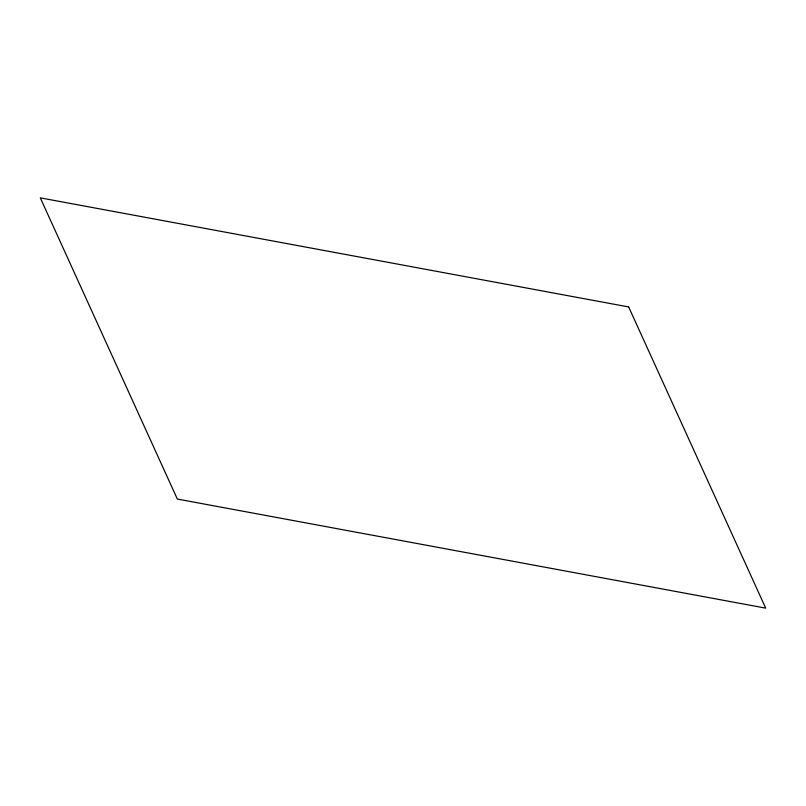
<?xml version="1.0" encoding="UTF-8"?>
<svg xmlns="http://www.w3.org/2000/svg" width="806" height="806" viewBox="0 0 806 806"><rect width="100%" height="100%" fill="white"/><g stroke="black" fill="none" stroke-linecap="round" stroke-linejoin="round"><path stroke-width="1.21" d="M628.66 306.945L40.3 197.863L177.34 499.055L765.7 608.137L628.66 306.945"/></g></svg>
